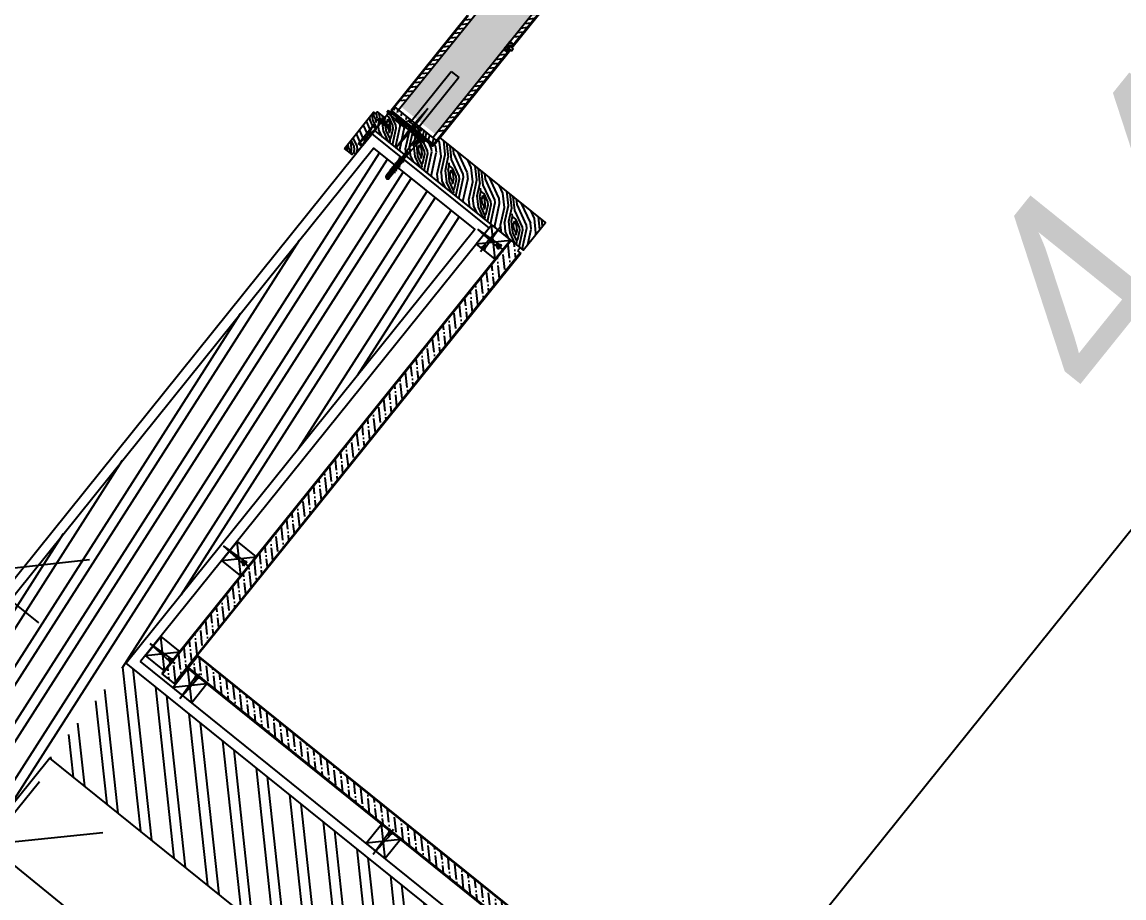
# Model space of a CAD drawing. Extents: x 83 to 143.2, y -2.6 to 70.8.
# Drawn here: x 114.537 to 115.893, y 43.258 to 44.336 of the extents above; entities that cross this region are included whole.
import ezdxf

# ---------------------------------------------------------------- set-up
doc = ezdxf.new("R2010")
doc.units = 0
doc.header["$MEASUREMENT"] = 0
doc.header["$PDMODE"] = 3
doc.header["$PDSIZE"] = 0.3
doc.linetypes.add('HIDDEN', pattern=[0.375, 0.25, -0.125])
doc.linetypes.add('HIDDEN2', pattern=[0.1875, 0.125, -0.0625])
doc.layers.get('0').update_dxf_attribs({"linetype": 'CONTINUOUS'})
doc.layers.get('DEFPOINTS').update_dxf_attribs({"linetype": 'CONTINUOUS'})
for name, color, linetype in [('00CONDAS-DIM', 9, 'CONTINUOUS'), ('00CONDAS-HARDWARE', 4, 'CONTINUOUS'), ('00CONDAS-SERRUR', 3, 'CONTINUOUS'), ('00CONDAS-WOOD', 2, 'CONTINUOUS'), ('a-dim', 3, 'CONTINUOUS'), ('A-HATCH-CONC', 8, 'CONTINUOUS'), ('A-HATCH-WALL', 8, 'CONTINUOUS'), ('A-PLASTER', 8, 'CONTINUOUS'), ('A-WALL', 4, 'CONTINUOUS'), ('E-TEXT', 3, 'CONTINUOUS'), ('HA', 8, 'CONTINUOUS'), ('SERRUR', 3, 'CONTINUOUS'), ('SHADE30', 30, 'CONTINUOUS'), ('Stainless Steel', 251, 'CONTINUOUS')]:
    doc.layers.add(name, color=color, linetype=linetype)
doc.styles.add('A100-STEXT', font='ARIAL.TTF', dxfattribs={"height": 0.25})
doc.dimstyles.new('A100-DIM', dxfattribs={"dimtxt": 0.25, "dimasz": 0.2, "dimexe": 0.1, "dimexo": 0.3, "dimgap": 0.1, "dimtad": 1, "dimlfac": 100, "dimrnd": 0.5, "dimdsep": 46, "dimtxsty": 'A100-STEXT', "dimblk1": 'OBLIQUE', "dimblk2": 'OBLIQUE', "dimsah": 1, "dimcen": -0.05, "dimdle": 0.1, "dimclrd": 15, "dimclre": 15, "dimclrt": 256, "dimadec": 0, "dimazin": 0, "dimtfac": 0.28, "dimtix": 1, "dimtmove": 2, "dimatfit": 3, "dimldrblk": 'OBLIQUE', "dimfxl": 0, "dimtolj": 1, "dimarcsym": 0})

# ---------------------------------------------------------------- blocks, each defined once
blk = doc.blocks.new('_OBLIQUE')
at = {"color": 0, "linetype": 'ByBlock'}
blk.add_line((-0.5, -0.5), (0.5, 0.5), dxfattribs=at)
blk = doc.blocks.new('*D48')
at = {"layer": 'a-dim', "color": 15, "lineweight": -2}
for p, q in [((114.7011, 42.2179), (117.5838, 45.8026)), ((117.5689, 45.6862), (117.4432, 45.7873)), ((114.8115, 42.2574), (114.6858, 42.3585))]:
    blk.add_line(p, q, dxfattribs=at)
at = {"layer": 'DEFPOINTS', "color": 0}
for p in [(117.5212, 45.7246), (117.8027, 45.4982), (115.0453, 42.0694)]:
    blk.add_point(p, dxfattribs=at)
at = {"layer": 'a-dim', "color": 15, "lineweight": -2, "xscale": 0.2, "yscale": 0.2, "zscale": 0.2}
for p, rotation in [((117.5212, 45.7246), 51.19370936958021), ((114.7637, 42.2959), 231.1937093695802)]:
    blk.add_blockref('_OBLIQUE', p, dxfattribs=dict(at, rotation=rotation))
at = {"layer": 'a-dim', "insert": (115.965, 44.1529), "char_height": 0.25, "attachment_point": 5, "rotation": 51.1937, "style": 'A100-STEXT'}
blk.add_mtext('\\A1;440', dxfattribs=at)
blk = doc.blocks.new('*D50')
at = {"layer": 'a-dim', "color": 15, "lineweight": -2}
for p, q in [((114.295, 43.077), (114.5582, 43.4012)), ((117.1234, 41.1902), (114.4176, 43.3866)), ((116.8455, 41.0066), (117.1087, 41.3309))]:
    blk.add_line(p, q, dxfattribs=at)
at = {"layer": 'DEFPOINTS', "color": 0}
for p in [(114.4952, 43.3236), (114.106, 42.8441), (116.6565, 40.7737)]:
    blk.add_point(p, dxfattribs=at)
at = {"layer": 'a-dim', "color": 15, "lineweight": -2, "xscale": 0.2, "yscale": 0.2, "zscale": 0.2}
for p, rotation in [((114.4952, 43.3236), 140.9320866278699), ((117.0457, 41.2532), 320.9320866278699)]:
    blk.add_blockref('_OBLIQUE', p, dxfattribs=dict(at, rotation=rotation))
at = {"layer": 'a-dim', "insert": (115.914, 42.4652), "char_height": 0.25, "attachment_point": 5, "rotation": 320.9321, "style": 'A100-STEXT'}
blk.add_mtext('\\A1;328.5', dxfattribs=at)
blk = doc.blocks.new('*D73')
at = {"layer": 'a-dim', "color": 15, "lineweight": -2}
for p, q in [((114.557, 43.5965), (111.9206, 45.7167)), ((112.0167, 45.6766), (111.9359, 45.5761)), ((114.4973, 43.6817), (114.4164, 43.5812))]:
    blk.add_line(p, q, dxfattribs=at)
at = {"layer": 'DEFPOINTS', "color": 0}
for p in [(112.2048, 45.9104), (111.9986, 45.654), (114.6853, 43.9155)]:
    blk.add_point(p, dxfattribs=at)
at = {"layer": 'a-dim', "color": 15, "lineweight": -2, "xscale": 0.2, "yscale": 0.2, "zscale": 0.2}
for p, rotation in [((111.9986, 45.654), 141.1937092989984), ((114.4791, 43.6591), 321.1937092989984)]:
    blk.add_blockref('_OBLIQUE', p, dxfattribs=dict(at, rotation=rotation))
at = {"layer": 'a-dim', "insert": (113.3816, 44.834), "char_height": 0.25, "attachment_point": 5, "rotation": 321.1937, "style": 'A100-STEXT'}
blk.add_mtext('\\A1;318.5', dxfattribs=at)
blk = doc.blocks.new('*D75')
at = {"layer": 'a-dim', "color": 15, "lineweight": -2}
for p, q in [((115.8143, 47.0267), (116.1388, 46.7658)), ((116.1235, 46.9064), (113.3723, 43.4853)), ((113.3625, 43.6214), (113.5129, 43.5005))]:
    blk.add_line(p, q, dxfattribs=at)
at = {"layer": 'DEFPOINTS', "color": 0}
for p in [(115.5805, 47.2147), (113.1287, 43.8095, -0.0976), (113.4349, 43.5632)]:
    blk.add_point(p, dxfattribs=at)
at = {"layer": 'a-dim', "color": 15, "lineweight": -2, "xscale": 0.2, "yscale": 0.2, "zscale": 0.2}
for p, rotation in [((116.0609, 46.8284), 51.19370935660757), ((113.4349, 43.5632), 231.1937093566076)]:
    blk.add_blockref('_OBLIQUE', p, dxfattribs=dict(at, rotation=rotation))
at = {"layer": 'a-dim', "insert": (114.5705, 45.3385), "char_height": 0.25, "attachment_point": 5, "rotation": 51.1937, "style": 'A100-STEXT'}
blk.add_mtext('\\A1;419', dxfattribs=at)
blk = doc.blocks.new('VICE')
at = {"layer": '00CONDAS-SERRUR'}
for p, q in [((-0.0582, 0.0033), (-0.0937, 0.0033)), ((-0.0582, 0.0033), (-0.0937, 0.0033)), ((-0.0582, 0.0018), (-0.0937, 0.0018)), ((-0.0582, 0.0018), (-0.0937, 0.0018)), ((-0.0903, 0), (-0.0164, 0.0039)), ((-0.0903, 0), (-0.0164, 0.0039)), ((-0.0903, 0), (-0.0164, -0.0039)), ((-0.0855, 0.0004), (-0.0851, -0.0005)), ((-0.0826, 0.0006), (-0.0822, -0.0006)), ((-0.0814, 0.005), (-0.0817, 0.0048)), ((-0.0814, 0.005), (-0.0817, 0.0048)), ((-0.0817, 0.0048), (-0.0812, 0.0033)), ((-0.0817, 0.0048), (-0.0812, 0.0033)), ((-0.0814, 0.005), (-0.0814, 0.005)), ((-0.0799, 0.0033), (-0.0814, 0.005)), ((-0.0799, 0.0033), (-0.0814, 0.005)), ((-0.0814, 0.005), (-0.0814, 0.005)), ((-0.0798, 0.0008), (-0.0792, -0.0008)), ((-0.0769, 0.005), (-0.0772, 0.0048)), ((-0.0769, 0.005), (-0.0772, 0.0048)), ((-0.0772, 0.0048), (-0.0768, 0.0033)), ((-0.0772, 0.0048), (-0.0768, 0.0033)), ((-0.077, 0.0009), (-0.0763, -0.001)), ((-0.0755, 0.0033), (-0.0769, 0.005)), ((-0.0769, 0.005), (-0.0769, 0.005)), ((-0.0769, 0.005), (-0.0769, 0.005)), ((-0.0755, 0.0033), (-0.0769, 0.005)), ((-0.0742, 0.0011), (-0.0733, -0.0012)), ((-0.0725, 0.005), (-0.0728, 0.0048)), ((-0.0725, 0.005), (-0.0728, 0.0048)), ((-0.0728, 0.0048), (-0.0724, 0.0033)), ((-0.0728, 0.0048), (-0.0724, 0.0033)), ((-0.0725, 0.005), (-0.0725, 0.005)), ((-0.0711, 0.0033), (-0.0725, 0.005)), ((-0.0711, 0.0033), (-0.0725, 0.005)), ((-0.0725, 0.005), (-0.0725, 0.005)), ((-0.0714, 0.0013), (-0.0704, -0.0013)), ((-0.0685, 0.0014), (-0.0675, -0.0015)), ((-0.0681, 0.005), (-0.0684, 0.0048)), ((-0.0681, 0.005), (-0.0684, 0.0048)), ((-0.0684, 0.0048), (-0.0679, 0.0033)), ((-0.0684, 0.0048), (-0.0679, 0.0033)), ((-0.0681, 0.005), (-0.0681, 0.005)), ((-0.0666, 0.0033), (-0.0681, 0.005)), ((-0.0681, 0.005), (-0.0681, 0.005)), ((-0.0666, 0.0033), (-0.0681, 0.005)), ((-0.0657, 0.0016), (-0.0645, -0.0017)), ((-0.0629, 0.0018), (-0.0616, -0.0019)), ((-0.0601, 0.0019), (-0.0586, -0.002)), ((-0.0573, 0.0021), (-0.0557, -0.0022)), ((-0.0567, 0.0048), (-0.0552, 0.0048)), ((-0.0567, 0.0048), (-0.0552, 0.0048)), ((-0.0543, 0.0023), (-0.0525, -0.0024)), ((-0.0513, 0.0025), (-0.0494, -0.0026)), ((-0.0485, 0.0026), (-0.0465, -0.0027)), ((-0.0457, 0.0028), (-0.0436, -0.0029)), ((-0.0429, 0.003), (-0.0406, -0.0031)), ((-0.04, 0.0031), (-0.0377, -0.0033)), ((-0.0102, 0.0074), (-0.0164, 0.0039)), ((-0.0102, 0.0074), (-0.0164, 0.0039)), ((-0.0102, 0.0074), (-0.0164, 0.0039)), ((-0.0102, 0.0074), (-0.0164, 0.0039)), ((-0.0164, 0.0039), (-0.0164, -0.0039)), ((-0.0164, -0.0039), (-0.0164, 0.0039)), ((-0.0164, 0.0039), (-0.0164, -0.0039)), ((-0.0164, -0.0039), (-0.0164, 0.0039)), ((-0.0102, 0.0012), (-0.0127, 0.0012)), ((-0.0127, 0.0012), (-0.0127, -0.0012)), ((-0.0102, 0.0012), (-0.0127, 0.0012)), ((-0.0127, -0.0012), (-0.0127, 0.0012)), ((-0.0102, 0.0012), (-0.0127, 0.0012)), ((-0.0127, 0.0012), (-0.0127, -0.0012)), ((-0.0102, 0.0012), (-0.0127, 0.0012)), ((-0.0127, -0.0012), (-0.0127, 0.0012)), ((-0.0102, 0.0074), (-0.0102, 0.0012)), ((-0.0102, 0.0012), (-0.0102, 0.0074)), ((-0.0102, 0.0074), (-0.0102, 0.0012)), ((-0.0102, 0.0012), (-0.0102, 0.0074)), ((-0.0582, -0.0018), (-0.0937, -0.0018)), ((-0.0582, -0.0018), (-0.0937, -0.0018)), ((-0.0582, -0.0033), (-0.0937, -0.0033)), ((-0.0582, -0.0033), (-0.0937, -0.0033)), ((-0.0817, -0.0048), (-0.0812, -0.0033)), ((-0.0817, -0.0048), (-0.0812, -0.0033)), ((-0.0814, -0.005), (-0.0817, -0.0048)), ((-0.0814, -0.005), (-0.0817, -0.0048)), ((-0.0799, -0.0033), (-0.0814, -0.005)), ((-0.0799, -0.0033), (-0.0814, -0.005)), ((-0.0814, -0.005), (-0.0814, -0.005)), ((-0.0814, -0.005), (-0.0814, -0.005)), ((-0.0772, -0.0048), (-0.0768, -0.0033)), ((-0.0772, -0.0048), (-0.0768, -0.0033)), ((-0.0769, -0.005), (-0.0772, -0.0048)), ((-0.0769, -0.005), (-0.0772, -0.0048)), ((-0.0755, -0.0033), (-0.0769, -0.005)), ((-0.0755, -0.0033), (-0.0769, -0.005)), ((-0.0769, -0.005), (-0.0769, -0.005)), ((-0.0769, -0.005), (-0.0769, -0.005)), ((-0.0728, -0.0048), (-0.0724, -0.0033)), ((-0.0728, -0.0048), (-0.0724, -0.0033)), ((-0.0725, -0.005), (-0.0728, -0.0048)), ((-0.0725, -0.005), (-0.0728, -0.0048)), ((-0.0711, -0.0033), (-0.0725, -0.005)), ((-0.0711, -0.0033), (-0.0725, -0.005)), ((-0.0725, -0.005), (-0.0725, -0.005)), ((-0.0725, -0.005), (-0.0725, -0.005)), ((-0.0684, -0.0048), (-0.0679, -0.0033)), ((-0.0684, -0.0048), (-0.0679, -0.0033)), ((-0.0681, -0.005), (-0.0684, -0.0048)), ((-0.0681, -0.005), (-0.0684, -0.0048)), ((-0.0666, -0.0033), (-0.0681, -0.005)), ((-0.0666, -0.0033), (-0.0681, -0.005)), ((-0.0681, -0.005), (-0.0681, -0.005)), ((-0.0681, -0.005), (-0.0681, -0.005)), ((-0.0567, -0.0048), (-0.0552, -0.0048)), ((-0.0567, -0.0048), (-0.0552, -0.0048)), ((-0.0102, -0.0074), (-0.0164, -0.0039)), ((-0.0102, -0.0074), (-0.0164, -0.0039)), ((-0.0102, -0.0074), (-0.0164, -0.0039)), ((-0.0102, -0.0074), (-0.0164, -0.0039)), ((-0.0102, -0.0012), (-0.0127, -0.0012)), ((-0.0102, -0.0012), (-0.0127, -0.0012)), ((-0.0102, -0.0012), (-0.0127, -0.0012)), ((-0.0102, -0.0012), (-0.0127, -0.0012)), ((-0.0102, -0.0012), (-0.0102, -0.0074)), ((-0.0102, -0.0074), (-0.0102, -0.0012)), ((-0.0102, -0.0012), (-0.0102, -0.0074)), ((-0.0102, -0.0074), (-0.0102, -0.0012))]:
    blk.add_line(p, q, dxfattribs=at)
for centre, radius, start, end in [((-0.0937, 0), 0.00335, 90, 270), ((-0.0937, 0), 0.00335, 90, 270), ((-0.0937, 0), 0.00185, 90, 270), ((-0.0937, 0), 0.00185, 90, 270), ((-0.0582, 0.0048), 0.0015, 270, 0), ((-0.0582, 0.0048), 0.003, 270, 0), ((-0.0582, 0.0048), 0.0015, 270, 0), ((-0.0582, 0.0048), 0.003, 270, 0), ((-0.0582, -0.0048), 0.003, 0, 90), ((-0.0582, -0.0048), 0.003, 0, 90), ((-0.0582, -0.0048), 0.0015, 0, 90), ((-0.0582, -0.0048), 0.0015, 0, 90)]:
    blk.add_arc(centre, radius, start, end, dxfattribs=at)
at = {"layer": 'HA'}
blk.add_line((-0.0255, 0), (0, 0), dxfattribs=at)
blk = doc.blocks.new('VICE-40')
at = {"layer": 'HA'}
for p, q in [((-0.003, 0), (-0.0005, 0)), ((-0.003, 0), (-0.0016, -0.0025)), ((-0.0005, 0), (-0.0005, -0.001)), ((0, 0.0028), (0, 0)), ((0.0005, 0), (0.003, 0)), ((0.003, 0), (0.0016, -0.0025)), ((-0.0016, -0.0025), (0, -0.04)), ((-0.0016, -0.0025), (0.0016, -0.0025)), ((-0.0013, -0.0106), (0.0013, -0.0097)), ((-0.0012, -0.0122), (0.0012, -0.0113)), ((-0.0011, -0.0138), (0.0012, -0.0129)), ((-0.0011, -0.0154), (0.0011, -0.0146)), ((-0.001, -0.0169), (0.001, -0.0162)), ((-0.0009, -0.0185), (0.0009, -0.0178)), ((-0.0005, -0.001), (0.0005, -0.001)), ((0, -0.04), (0.0016, -0.0025)), ((0.0005, 0), (0.0005, -0.001)), ((-0.0009, -0.0201), (0.0009, -0.0194)), ((-0.0008, -0.0217), (0.0008, -0.0211)), ((-0.0007, -0.0232), (0.0007, -0.0227)), ((-0.0006, -0.0248), (0.0007, -0.0243)), ((-0.0006, -0.0264), (0.0006, -0.0259)), ((-0.0005, -0.028), (0.0005, -0.0276)), ((-0.0004, -0.0295), (0.0005, -0.0292)), ((-0.0004, -0.0311), (0.0004, -0.0308)), ((-0.0003, -0.0327), (0.0003, -0.0325)), ((-0.0002, -0.0343), (0.0003, -0.0341)), ((-0.0002, -0.0358), (0.0002, -0.0357)), ((-0.0001, -0.0374), (0.0001, -0.0373)), ((0, -0.039), (0, -0.039))]:
    blk.add_line(p, q, dxfattribs=at)
blk = doc.blocks.new('scr')
at = {"layer": '00CONDAS-SERRUR'}
for p, q in [((266536.4, 268713.7, 0), (266568.7, 268715.4, 0)), ((266536.4, 268713.7, 0), (266568.7, 268711.9, 0)), ((266536.4, 268713.7, 0), (266568.7, 268711.9, 0)), ((266538.5, 268713.5, 0), (266538.6, 268713.9, 0)), ((266539.7, 268713.4, 0), (266539.9, 268713.9, 0)), ((266540.9, 268713.3, 0), (266541.2, 268714, 0)), ((266542.2, 268713.2, 0), (266542.5, 268714.1, 0)), ((266543.4, 268713.2, 0), (266543.8, 268714.2, 0)), ((266544.6, 268713.1, 0), (266545.1, 268714.2, 0)), ((266545.9, 268713, 0), (266546.4, 268714.3, 0)), ((266547.1, 268713, 0), (266547.6, 268714.4, 0)), ((266548.3, 268712.9, 0), (266548.9, 268714.5, 0)), ((266549.6, 268712.8, 0), (266550.2, 268714.5, 0)), ((266550.8, 268712.7, 0), (266551.5, 268714.6, 0)), ((266552.1, 268712.7, 0), (266552.9, 268714.7, 0)), ((266553.4, 268712.6, 0), (266554.2, 268714.8, 0)), ((266554.6, 268712.5, 0), (266555.5, 268714.9, 0)), ((266555.9, 268712.4, 0), (266556.8, 268714.9, 0)), ((266557.1, 268712.4, 0), (266558.1, 268715, 0)), ((266558.3, 268712.3, 0), (266559.4, 268715.1, 0)), ((266571.4, 268716.9, 0), (266568.7, 268715.4, 0)), ((266571.4, 268716.9, 0), (266568.7, 268715.4, 0)), ((266571.4, 268716.9, 0), (266568.7, 268715.4, 0)), ((266571.4, 268716.9, 0), (266568.7, 268715.4, 0)), ((266568.7, 268711.9, 0), (266568.7, 268715.4, 0)), ((266568.7, 268715.4, 0), (266568.7, 268711.9, 0)), ((266568.7, 268711.9, 0), (266568.7, 268715.4, 0)), ((266568.7, 268715.4, 0), (266568.7, 268711.9, 0)), ((266571.4, 268710.4, 0), (266568.7, 268711.9, 0)), ((266571.4, 268710.4, 0), (266568.7, 268711.9, 0)), ((266571.4, 268710.4, 0), (266568.7, 268711.9, 0)), ((266571.4, 268710.4, 0), (266568.7, 268711.9, 0)), ((266571.4, 268714.2, 0), (266570.3, 268714.2, 0)), ((266570.3, 268713.1, 0), (266570.3, 268714.2, 0)), ((266571.4, 268714.2, 0), (266570.3, 268714.2, 0)), ((266570.3, 268714.2, 0), (266570.3, 268713.1, 0)), ((266571.4, 268714.2, 0), (266570.3, 268714.2, 0)), ((266570.3, 268713.1, 0), (266570.3, 268714.2, 0)), ((266571.4, 268714.2, 0), (266570.3, 268714.2, 0)), ((266570.3, 268714.2, 0), (266570.3, 268713.1, 0)), ((266571.4, 268713.1, 0), (266570.3, 268713.1, 0)), ((266571.4, 268713.1, 0), (266570.3, 268713.1, 0)), ((266571.4, 268713.1, 0), (266570.3, 268713.1, 0)), ((266571.4, 268713.1, 0), (266570.3, 268713.1, 0)), ((266571.4, 268714.2, 0), (266571.4, 268716.9, 0)), ((266571.4, 268716.9, 0), (266571.4, 268714.2, 0)), ((266571.4, 268714.2, 0), (266571.4, 268716.9, 0)), ((266571.4, 268716.9, 0), (266571.4, 268714.2, 0)), ((266571.4, 268710.4, 0), (266571.4, 268713.1, 0)), ((266571.4, 268713.1, 0), (266571.4, 268710.4, 0)), ((266571.4, 268710.4, 0), (266571.4, 268713.1, 0)), ((266571.4, 268713.1, 0), (266571.4, 268710.4, 0))]:
    blk.add_line(p, q, dxfattribs=at)
at = {"layer": 'HA'}
blk.add_line((266564.7, 268713.7, 0), (266575.8, 268713.7, 0), dxfattribs=at)

msp = doc.modelspace()

# ---------------------------------------------------------------- hatches: boundary and pattern name
at = {"layer": 'A-HATCH-WALL'}
h = msp.add_hatch(dxfattribs=at)
h.set_pattern_fill('ANSI32', color=256, scale=0.1, angle=51.19371, style=0)
h.set_pattern_definition([(57.3874, (111.50891, 37.085542), (-0.03158753, 0.02021084), []), (57.3874, (111.526175, 37.089334), (-0.03158753, 0.02021084), [])])
h.paths.add_polyline_path([(113.99933, 42.97475), (113.87399, 42.8189), (114.22466, 42.53689), (113.93952, 42.18232), (114.05641, 42.08832), (114.43555, 42.55978), (114.09267, 42.83552), (115.09381, 44.0804), (114.96913, 44.18067)])
h = msp.add_hatch(dxfattribs=at)
h.set_pattern_fill('ANSI32', color=256, scale=0.1, angle=51.19371, style=0)
h.set_pattern_definition([(96.19371, (92.466562, -21.667857), (-0.037281106, -0.004045883), []), (96.19371, (92.47764, -21.65408), (-0.037281106, -0.004045883), [])])
h.paths.add_polyline_path([(114.66468, 43.54679), (114.57067, 43.4299), (114.96713, 43.11107), (115.06113, 43.22796)])
at = {"layer": 'HA'}
h = msp.add_hatch(dxfattribs=at)
h.set_pattern_fill('ANSI31', color=256, scale=0.04, angle=51.19371, style=0)
h.set_pattern_definition([(186.1937094, (499.62687, 89.038108), (-0.000539451025, 0.00497081408), [])])
h.paths.add_polyline_path([(115.00558, 44.23477), (115.0009, 44.23853), (115.08582, 44.34412), (115.09049, 44.34036)])
h.paths.add_polyline_path([(115.67773, 45.08014), (115.6824, 45.07638), (115.09801, 44.34972), (115.09334, 44.35348)])
h.paths.add_polyline_path([(115.61771, 44.96194), (115.56234, 45.00647), (115.53947, 44.97804), (115.59484, 44.93351)], flags=9)
h = msp.add_hatch(dxfattribs=at)
h.set_pattern_fill('ANSI36', color=256, scale=0.06, angle=51.19371, style=0)
h.set_pattern_definition([(186.1937094, (499.62687, 89.038108), (-0.01385756349, 0.00604016218), [0.01875, -0.00375, 0, -0.00375])])
h.paths.add_polyline_path([(115.14009, 44.31587), (115.14009, 44.31587), (115.13257, 44.30652), (115.13257, 44.30652), (115.04515, 44.19781), (115.00307, 44.23166), (115.68491, 45.0795), (115.72699, 45.04566)])
h = msp.add_hatch(dxfattribs=at)
h.set_pattern_fill('ANSI31', color=256, scale=0.04, angle=51.19371, style=0)
h.set_pattern_definition([(186.1937094, (499.673626, 89.0005067), (-0.000539451025, 0.00497081408), [])])
h.paths.add_polyline_path([(115.05233, 44.19717), (115.04766, 44.20093), (115.13257, 44.30652), (115.13725, 44.30276)])
h.paths.add_polyline_path([(115.72448, 45.04254), (115.72916, 45.03878), (115.14477, 44.31211), (115.14009, 44.31587)])
h.paths.add_polyline_path([(115.66447, 44.92434), (115.60909, 44.96887), (115.58623, 44.94044), (115.6416, 44.89591)], flags=9)
h = msp.add_hatch(dxfattribs=at)
h.set_pattern_fill('WOODFACE', color=256, scale=0.025, angle=411.19371, style=0)
h.set_pattern_definition([(231.193709, (416.066928, -14.897652), (-0.0351489634, -0.0038144948), [0.00125, -0.02375]), (141.193709, (416.053842, -14.89996), (-0.0038144948, 0.0351489634), [0.0025, -0.0225]), (186.1937094, (416.058924, -14.897631), (-0.0194817291, 0.0156672343), [0.0017675, -0.0053025, 0.0017675, -0.003535, 0.012375, -0.01060783906]), (186.1937094, (416.068685, -14.897461), (-0.0194817291, 0.0156672343), [0.00176775, -0.0035355, 0.00176775, -0.028284339]), (186.1937094, (416.061254, -14.902713), (-0.0194817291, 0.0156672343), [0.00176775, -0.033587589]), (186.1937094, (416.060661, -14.905444), (-0.0194817291, 0.0156672343), [0.00176775, -0.033587589]), (186.1937094, (416.061063, -14.900955), (-0.0194817291, 0.0156672343), [0.00176775, -0.033587589]), (186.1937094, (416.060872, -14.899198), (-0.0194817291, 0.0156672343), [0.0035355, -0.031819839]), (186.1937094, (416.042344, -14.892318), (-0.0194817291, 0.0156672343), [0.0035355, -0.031819839]), (186.1937094, (416.061465, -14.896466), (-0.0194817291, 0.0156672343), [0.007071, -0.028284339]), (186.1937094, (416.061274, -14.894709), (-0.0194817291, 0.0156672343), [0.007071, -0.028284339]), (186.1937094, (416.045246, -14.902672), (-0.0194817291, 0.0156672343), [0.007071, -0.028284339]), (186.1937094, (416.06011, -14.892168), (-0.0194817291, 0.0156672343), [0.0053033, -0.030052039]), (186.1937094, (416.06032, -14.885922), (-0.0194817291, 0.0156672343), [0.0053033, -0.030052039]), (186.1937094, (416.060702, -14.889437), (-0.0194817291, 0.0156672343), [0.0053033, -0.030052039]), (186.1937094, (416.044674, -14.8974), (-0.0194817291, 0.0156672343), [0.008838835, -0.026516504]), (186.1937094, (416.045266, -14.894668), (-0.0194817291, 0.0156672343), [0.008838835, -0.026516504]), (186.1937094, (416.04857, -14.900533), (-0.0194817291, 0.0156672343), [0.0123743687, -0.0229809704]), (204.628658, (416.063413, -14.898033), (-0.01566723433, -0.0194817291), [0.0027950847, -0.0531066145]), (204.628658, (416.054435, -14.897229), (-0.01566723433, -0.0194817291), [0.0027950847, -0.0531066145]), (204.628658, (416.057167, -14.897822), (-0.01566723433, -0.0194817291), [0.0027950847, -0.0531066145]), (204.628658, (416.066145, -14.898626), (-0.01566723433, -0.0194817291), [0.00559017, -0.0503115294]), (204.628658, (416.054244, -14.895472), (-0.01566723433, -0.0194817291), [0.008385255, -0.0475164445]), (204.628658, (416.054837, -14.89274), (-0.01566723433, -0.0194817291), [0.0111803399, -0.0447213595]), (204.628658, (416.05543, -14.890009), (-0.01566723433, -0.0194817291), [0.0111803399, -0.0447213595]), (204.628658, (416.051935, -14.882386), (-0.01566723433, -0.0194817291), [0.0111803399, -0.0447213595]), (204.628658, (416.053883, -14.883953), (-0.01566723433, -0.0194817291), [0.013975425, -0.0419262744]), (204.628658, (416.055048, -14.886494), (-0.01566723433, -0.0194817291), [0.013975425, -0.0419262744]), (167.7587605, (416.057357, -14.89958), (-0.0194817291, 0.0156672343), [0.0027950847, -0.0531066145]), (167.7587605, (416.061656, -14.898224), (-0.0194817291, 0.0156672343), [0.0027950847, -0.0531066145]), (167.7587605, (416.066928, -14.897652), (-0.0194817291, 0.0156672343), [0.00559017, -0.0503115294]), (167.7587605, (416.059306, -14.901146), (-0.0194817291, 0.0156672343), [0.00559017, -0.0503115294]), (167.7587605, (416.069469, -14.896487), (-0.0194817291, 0.0156672343), [0.008385255, -0.0475164445]), (167.7587605, (416.071036, -14.894539), (-0.0194817291, 0.0156672343), [0.0111803399, -0.0447213595]), (167.7587605, (416.055961, -14.911289), (-0.0194817291, 0.0156672343), [0.0111803399, -0.0447213595]), (167.7587605, (416.059496, -14.902904), (-0.0194817291, 0.0156672343), [0.0111803399, -0.0447213595]), (167.7587605, (416.058311, -14.908367), (-0.0194817291, 0.0156672343), [0.013975425, -0.0419262744]), (167.7587605, (416.058904, -14.905635), (-0.0194817291, 0.0156672343), [0.013975425, -0.0419262744])])
h.paths.add_polyline_path([(115.13538, 44.30363), (115.13693, 44.30237), (115.13411, 44.29887), (115.12944, 44.30263), (115.13696, 44.31198), (115.14164, 44.30822), (115.13881, 44.30471), (115.13726, 44.30596)])
h = msp.add_hatch(dxfattribs=at)
h.set_pattern_fill('WOODFACE', color=256, scale=0.05, angle=51.19371, style=0)
h.set_pattern_definition([(51.19371, (237.765684, -236.57432), (-0.0076289896, 0.070297927), [0.0025, -0.0475]), (141.19371, (237.76458, -236.547766), (-0.070297927, -0.0076289896), [0.005, -0.045]), (96.19371, (237.76221, -236.558693), (-0.038963458, 0.0313344686), [0.003535, -0.010605, 0.003535, -0.00707, 0.02475, -0.021215678]), (96.19371, (237.766065, -236.577834), (-0.038963458, 0.0313344686), [0.0035355, -0.007071, 0.0035355, -0.056568678]), (96.19371, (237.773136, -236.561063), (-0.038963458, 0.0313344686), [0.0035355, -0.067175178]), (96.19371, (237.778218, -236.558734), (-0.038963458, 0.0313344686), [0.0035355, -0.067175178]), (96.19371, (237.76962, -236.561445), (-0.038963458, 0.0313344686), [0.0035355, -0.067175178]), (96.19371, (237.766106, -236.561826), (-0.038963458, 0.0313344686), [0.007071, -0.063639678]), (96.19371, (237.744717, -236.528584), (-0.038963458, 0.0313344686), [0.007071, -0.063639678]), (96.19371, (237.761025, -236.564156), (-0.038963458, 0.0313344686), [0.014142, -0.056568678]), (96.19371, (237.75751, -236.564537), (-0.038963458, 0.0313344686), [0.014142, -0.056568678]), (96.19371, (237.766188, -236.52981), (-0.038963458, 0.0313344686), [0.014142, -0.056568678]), (96.19371, (237.752047, -236.563352), (-0.038963458, 0.0313344686), [0.0106066, -0.060104078]), (96.19371, (237.739935, -236.566444), (-0.038963458, 0.0313344686), [0.0106066, -0.060104078]), (96.19371, (237.746965, -236.56568), (-0.038963458, 0.0313344686), [0.0106066, -0.060104078]), (96.19371, (237.755643, -236.530955), (-0.038963458, 0.0313344686), [0.01767767, -0.053033008]), (96.19371, (237.75056, -236.533285), (-0.038963458, 0.0313344686), [0.01767767, -0.053033008]), (96.19371, (237.763436, -236.537222), (-0.038963458, 0.0313344686), [0.024748737, -0.045961941]), (77.7587606, (237.76492, -236.56729), (0.0313344686, 0.0389634582), [0.0055901695, -0.106213229]), (77.7587606, (237.759499, -236.550096), (0.0313344686, 0.0389634582), [0.0055901695, -0.106213229]), (77.7587606, (237.761828, -236.555178), (0.0313344686, 0.0389634582), [0.0055901695, -0.106213229]), (77.7587606, (237.76725, -236.57237), (0.0313344686, 0.0389634582), [0.01118034, -0.100623059]), (77.7587606, (237.755984, -236.550478), (0.0313344686, 0.0389634582), [0.01677051, -0.095032889]), (77.7587606, (237.750902, -236.552807), (0.0313344686, 0.0389634582), [0.02236068, -0.089442719]), (77.7587606, (237.74582, -236.555137), (0.0313344686, 0.0389634582), [0.02236068, -0.089442719]), (77.7587606, (237.729431, -236.55158), (0.0313344686, 0.0389634582), [0.02236068, -0.089442719]), (77.7587606, (237.733328, -236.554714), (0.0313344686, 0.0389634582), [0.02795085, -0.083852549]), (77.7587606, (237.73879, -236.5559), (0.0313344686, 0.0389634582), [0.02795085, -0.083852549]), (114.628658, (237.765343, -236.554796), (-0.0389634582, 0.0313344686), [0.0055901695, -0.106213229]), (114.628658, (237.76454, -236.563774), (-0.0389634582, 0.0313344686), [0.0055901695, -0.106213229]), (114.628658, (237.765684, -236.57432), (-0.0389634582, 0.0313344686), [0.01118034, -0.100623059]), (114.628658, (237.76924, -236.55793), (-0.0389634582, 0.0313344686), [0.01118034, -0.100623059]), (114.628658, (237.764499, -236.579782), (-0.0389634582, 0.0313344686), [0.01677051, -0.095032889]), (114.628658, (237.761365, -236.583678), (-0.0389634582, 0.0313344686), [0.02236068, -0.089442719]), (114.628658, (237.787618, -236.547044), (-0.0389634582, 0.0313344686), [0.02236068, -0.089442719]), (114.628658, (237.772755, -236.557548), (-0.0389634582, 0.0313344686), [0.02236068, -0.089442719]), (114.628658, (237.782918, -236.55289), (-0.0389634582, 0.0313344686), [0.02795085, -0.083852549]), (114.628658, (237.777836, -236.555219), (-0.0389634582, 0.0313344686), [0.02795085, -0.083852549])])
h.paths.add_polyline_path([(114.9336, 44.18037), (114.96932, 44.22479), (114.97166, 44.22291), (114.97354, 44.22525), (114.98289, 44.21773), (114.97349, 44.20604), (114.96959, 44.20917), (114.95079, 44.1858), (114.95469, 44.18266), (114.94717, 44.17331), (114.94483, 44.17519), (114.94295, 44.17285)])
h = msp.add_hatch(dxfattribs=at)
h.set_pattern_fill('WOODFACE', color=256, scale=0.05, angle=51.19371, style=0)
h.set_pattern_definition([(51.19371, (237.78205, -236.58748), (-0.0076289896, 0.070297927), [0.0025, -0.0475]), (141.19371, (237.780945, -236.560927), (-0.070297927, -0.0076289896), [0.005, -0.045]), (96.19371, (237.778574, -236.571853), (-0.038963458, 0.0313344686), [0.003535, -0.010605, 0.003535, -0.00707, 0.02475, -0.021215678]), (96.19371, (237.78243, -236.590994), (-0.038963458, 0.0313344686), [0.0035355, -0.007071, 0.0035355, -0.056568678]), (96.19371, (237.7895, -236.574224), (-0.038963458, 0.0313344686), [0.0035355, -0.067175178]), (96.19371, (237.794582, -236.571894), (-0.038963458, 0.0313344686), [0.0035355, -0.067175178]), (96.19371, (237.785986, -236.574605), (-0.038963458, 0.0313344686), [0.0035355, -0.067175178]), (96.19371, (237.78247, -236.574987), (-0.038963458, 0.0313344686), [0.007071, -0.063639678]), (96.19371, (237.761082, -236.541745), (-0.038963458, 0.0313344686), [0.007071, -0.063639678]), (96.19371, (237.77739, -236.577316), (-0.038963458, 0.0313344686), [0.014142, -0.056568678]), (96.19371, (237.773874, -236.577698), (-0.038963458, 0.0313344686), [0.014142, -0.056568678]), (96.19371, (237.782553, -236.54297), (-0.038963458, 0.0313344686), [0.014142, -0.056568678]), (96.19371, (237.76841, -236.576512), (-0.038963458, 0.0313344686), [0.0106066, -0.060104078]), (96.19371, (237.7563, -236.579605), (-0.038963458, 0.0313344686), [0.0106066, -0.060104078]), (96.19371, (237.76333, -236.578842), (-0.038963458, 0.0313344686), [0.0106066, -0.060104078]), (96.19371, (237.772008, -236.544115), (-0.038963458, 0.0313344686), [0.01767767, -0.053033008]), (96.19371, (237.766926, -236.546445), (-0.038963458, 0.0313344686), [0.01767767, -0.053033008]), (96.19371, (237.7798, -236.550382), (-0.038963458, 0.0313344686), [0.024748737, -0.045961941]), (77.7587606, (237.781286, -236.58045), (0.0313344686, 0.0389634582), [0.0055901695, -0.106213229]), (77.7587606, (237.775863, -236.563257), (0.0313344686, 0.0389634582), [0.0055901695, -0.106213229]), (77.7587606, (237.778193, -236.568338), (0.0313344686, 0.0389634582), [0.0055901695, -0.106213229]), (77.7587606, (237.783615, -236.585531), (0.0313344686, 0.0389634582), [0.01118034, -0.100623059]), (77.7587606, (237.772348, -236.563638), (0.0313344686, 0.0389634582), [0.01677051, -0.095032889]), (77.7587606, (237.767267, -236.565968), (0.0313344686, 0.0389634582), [0.02236068, -0.089442719]), (77.7587606, (237.762185, -236.568297), (0.0313344686, 0.0389634582), [0.02236068, -0.089442719]), (77.7587606, (237.745796, -236.564741), (0.0313344686, 0.0389634582), [0.02236068, -0.089442719]), (77.7587606, (237.749692, -236.567875), (0.0313344686, 0.0389634582), [0.02795085, -0.083852549]), (77.7587606, (237.755155, -236.56906), (0.0313344686, 0.0389634582), [0.02795085, -0.083852549]), (114.628658, (237.781708, -236.567957), (-0.0389634582, 0.0313344686), [0.0055901695, -0.106213229]), (114.628658, (237.780904, -236.576935), (-0.0389634582, 0.0313344686), [0.0055901695, -0.106213229]), (114.628658, (237.782048, -236.58748), (-0.0389634582, 0.0313344686), [0.01118034, -0.100623059]), (114.628658, (237.785604, -236.57109), (-0.0389634582, 0.0313344686), [0.01118034, -0.100623059]), (114.628658, (237.780863, -236.592942), (-0.0389634582, 0.0313344686), [0.01677051, -0.095032889]), (114.628658, (237.77773, -236.596839), (-0.0389634582, 0.0313344686), [0.02236068, -0.089442719]), (114.628658, (237.803983, -236.560205), (-0.0389634582, 0.0313344686), [0.02236068, -0.089442719]), (114.628658, (237.78912, -236.570709), (-0.0389634582, 0.0313344686), [0.02236068, -0.089442719]), (114.628658, (237.799282, -236.56605), (-0.0389634582, 0.0313344686), [0.02795085, -0.083852549]), (114.628658, (237.7942, -236.56838), (-0.0389634582, 0.0313344686), [0.02795085, -0.083852549])])
h.paths.add_polyline_path([(114.98289, 44.21773), (114.97035, 44.20214), (115.03269, 44.15201), (115.05218, 44.13634), (115.15348, 44.05487), (115.16414, 44.06812), (115.18106, 44.08916), (115.05092, 44.19382), (115.04214, 44.18291), (114.98915, 44.22552)])
h = msp.add_hatch(dxfattribs=at)
h.set_pattern_fill('WOODFACE', color=256, scale=0.05, angle=51.19371, style=0)
h.set_pattern_definition([(51.19371, (154.43259, -340.196485), (-0.0076289896, 0.070297927), [0.0025, -0.0475]), (141.19371, (154.431487, -340.169933), (-0.070297927, -0.0076289896), [0.005, -0.045]), (96.193709, (154.429116, -340.18086), (-0.0389634582, 0.0313344686), [0.003535, -0.010605, 0.003535, -0.00707, 0.02475, -0.0212156781]), (96.193709, (154.43297, -340.2), (-0.0389634582, 0.0313344686), [0.0035355, -0.007071, 0.0035355, -0.056568678]), (96.193709, (154.440042, -340.18323), (-0.0389634582, 0.0313344686), [0.0035355, -0.067175178]), (96.193709, (154.445124, -340.1809), (-0.0389634582, 0.0313344686), [0.0035355, -0.067175178]), (96.193709, (154.436527, -340.18361), (-0.0389634582, 0.0313344686), [0.0035355, -0.067175178]), (96.193709, (154.433012, -340.183992), (-0.0389634582, 0.0313344686), [0.007071, -0.063639678]), (96.193709, (154.411623, -340.15075), (-0.0389634582, 0.0313344686), [0.007071, -0.063639678]), (96.193709, (154.42793, -340.18632), (-0.0389634582, 0.0313344686), [0.014142, -0.056568678]), (96.193709, (154.424416, -340.186703), (-0.0389634582, 0.0313344686), [0.014142, -0.056568678]), (96.193709, (154.433094, -340.151977), (-0.0389634582, 0.0313344686), [0.014142, -0.056568678]), (96.193709, (154.418953, -340.185518), (-0.0389634582, 0.0313344686), [0.0106066, -0.060104078]), (96.193709, (154.40684, -340.18861), (-0.0389634582, 0.0313344686), [0.0106066, -0.060104078]), (96.193709, (154.41387, -340.187848), (-0.0389634582, 0.0313344686), [0.0106066, -0.060104078]), (96.193709, (154.42255, -340.15312), (-0.0389634582, 0.0313344686), [0.01767767, -0.053033008]), (96.193709, (154.417468, -340.15545), (-0.0389634582, 0.0313344686), [0.01767767, -0.053033008]), (96.193709, (154.430342, -340.159388), (-0.0389634582, 0.0313344686), [0.024748737, -0.045961941]), (77.7587606, (154.431827, -340.189455), (0.0313344686, 0.0389634582), [0.0055901695, -0.106213229]), (77.7587606, (154.426405, -340.172262), (0.0313344686, 0.0389634582), [0.0055901695, -0.106213229]), (77.7587606, (154.428735, -340.177344), (0.0313344686, 0.0389634582), [0.0055901695, -0.106213229]), (77.7587606, (154.434157, -340.194537), (0.0313344686, 0.0389634582), [0.01118034, -0.100623059]), (77.7587606, (154.42289, -340.172644), (0.0313344686, 0.0389634582), [0.01677051, -0.095032889]), (77.7587606, (154.417809, -340.174973), (0.0313344686, 0.0389634582), [0.02236068, -0.089442719]), (77.7587606, (154.412727, -340.177303), (0.0313344686, 0.0389634582), [0.02236068, -0.089442719]), (77.7587606, (154.396338, -340.173747), (0.0313344686, 0.0389634582), [0.02236068, -0.089442719]), (77.7587606, (154.400234, -340.17688), (0.0313344686, 0.0389634582), [0.02795085, -0.083852549]), (77.7587606, (154.405697, -340.178066), (0.0313344686, 0.0389634582), [0.02795085, -0.083852549]), (114.628658, (154.43225, -340.176962), (-0.0389634582, 0.0313344686), [0.0055901695, -0.106213229]), (114.628658, (154.431446, -340.18594), (-0.0389634582, 0.0313344686), [0.0055901695, -0.106213229]), (114.628658, (154.43259, -340.196485), (-0.0389634582, 0.0313344686), [0.01118034, -0.100623059]), (114.628658, (154.436146, -340.180096), (-0.0389634582, 0.0313344686), [0.01118034, -0.100623059]), (114.628658, (154.431405, -340.201948), (-0.0389634582, 0.0313344686), [0.01677051, -0.095032889]), (114.628658, (154.428271, -340.205844), (-0.0389634582, 0.0313344686), [0.02236068, -0.089442719]), (114.628658, (154.454524, -340.16921), (-0.0389634582, 0.0313344686), [0.02236068, -0.089442719]), (114.628658, (154.43966, -340.179714), (-0.0389634582, 0.0313344686), [0.02236068, -0.089442719]), (114.628658, (154.449824, -340.175055), (-0.0389634582, 0.0313344686), [0.02795085, -0.083852549]), (114.628658, (154.444742, -340.177385), (-0.0389634582, 0.0313344686), [0.02795085, -0.083852549])])
h.paths.add_polyline_path([(115.04669, 44.19016), (114.99526, 44.23152), (114.99307, 44.22879), (115.0195, 44.20753), (115.01794, 44.20558), (115.04293, 44.18548)])
h = msp.add_hatch(dxfattribs=at)
h.set_pattern_fill('WOODFACE', color=256, scale=0.01, angle=411.19371, style=0)
h.set_pattern_definition([(51.194, (114.991711, 44.208757), (-0.001526, 0.0140596), [0.0005, -0.0095]), (141.194, (114.991491, 44.214067), (-0.0140596, -0.001526), [0.001, -0.009]), (96.194, (114.9910165, 44.211882), (-0.0077927, 0.006267), [0.000707, -0.002121, 0.000707, -0.001414, 0.00495, -0.0042431]), (96.194, (114.9917876, 44.208054), (-0.0077927, 0.006267), [0.0007071, -0.0014142, 0.0007071, -0.0113137]), (96.194, (114.993202, 44.211408), (-0.0077927, 0.006267), [0.000707, -0.013435]), (96.194, (114.994218, 44.211874), (-0.0077927, 0.006267), [0.000707, -0.013435]), (96.194, (114.992499, 44.2113315), (-0.0077927, 0.006267), [0.000707, -0.013435]), (96.194, (114.991796, 44.211255), (-0.0077927, 0.006267), [0.0014142, -0.012728]), (96.194, (114.987518, 44.2179036), (-0.0077927, 0.006267), [0.0014142, -0.012728]), (96.194, (114.9907794, 44.210789), (-0.0077927, 0.006267), [0.0028284, -0.0113137]), (96.194, (114.9900765, 44.210713), (-0.0077927, 0.006267), [0.0028284, -0.0113137]), (96.194, (114.991812, 44.2176584), (-0.0077927, 0.006267), [0.0028284, -0.0113137]), (96.194, (114.988984, 44.21095), (-0.0077927, 0.006267), [0.0021213, -0.0120208]), (96.194, (114.9865616, 44.2103316), (-0.0077927, 0.006267), [0.0021213, -0.0120208]), (96.194, (114.9879675, 44.210484), (-0.0077927, 0.006267), [0.0021213, -0.0120208]), (96.194, (114.989703, 44.2174295), (-0.0077927, 0.006267), [0.0035355, -0.0106066]), (96.194, (114.988687, 44.2169636), (-0.0077927, 0.006267), [0.0035355, -0.0106066]), (96.194, (114.991262, 44.216176), (-0.0077927, 0.006267), [0.0049497, -0.0091924]), (77.76, (114.9915587, 44.2101626), (0.0062669, 0.0077927), [0.001118, -0.0212426]), (77.76, (114.9904743, 44.2136012), (0.0062669, 0.0077927), [0.001118, -0.0212426]), (77.76, (114.99094, 44.212585), (0.0062669, 0.0077927), [0.001118, -0.0212426]), (77.76, (114.9920246, 44.2091463), (0.0062669, 0.0077927), [0.002236, -0.0201246]), (77.76, (114.9897713, 44.213525), (0.0062669, 0.0077927), [0.003354, -0.0190066]), (77.76, (114.988755, 44.213059), (0.0062669, 0.0077927), [0.0044721, -0.0178885]), (77.76, (114.9877386, 44.212593), (0.0062669, 0.0077927), [0.0044721, -0.0178885]), (77.76, (114.984461, 44.2133043), (0.0062669, 0.0077927), [0.004472, -0.0178885]), (77.76, (114.98524, 44.2126776), (0.0062669, 0.0077927), [0.0055902, -0.0167705]), (77.76, (114.9863327, 44.2124405), (0.0062669, 0.0077927), [0.0055902, -0.0167705]), (114.629, (114.991643, 44.212661), (-0.0077927, 0.0062669), [0.001118, -0.0212426]), (114.63, (114.9914824, 44.2108656), (-0.0077927, 0.0062669), [0.001118, -0.0212426]), (114.629, (114.9917113, 44.2087567), (-0.0077927, 0.0062669), [0.002236, -0.0201246]), (114.629, (114.9924224, 44.2120345), (-0.0077927, 0.0062669), [0.002236, -0.0201246]), (114.629, (114.9914742, 44.207664), (-0.0077927, 0.0062669), [0.003354, -0.0190066]), (114.629, (114.9908475, 44.206885), (-0.0077927, 0.0062669), [0.0044721, -0.0178885]), (114.629, (114.996098, 44.2142116), (-0.0077927, 0.0062669), [0.0044721, -0.0178885]), (114.629, (114.9931254, 44.212111), (-0.0077927, 0.0062669), [0.0044721, -0.0178885]), (114.629, (114.995158, 44.2130427), (-0.0077927, 0.0062669), [0.0055902, -0.0167705]), (114.629, (114.9941417, 44.2125767), (-0.0077927, 0.0062669), [0.0055902, -0.0167705])])
h.paths.add_polyline_path([(114.97682, 44.21817), (114.97431, 44.21505), (114.98834, 44.20377), (114.99085, 44.20688)])
h = msp.add_hatch(dxfattribs=at)
h.set_pattern_fill('ANSI36', color=256, scale=0.06, angle=51.19371, style=0)
h.set_pattern_definition([(96.1937094, (147.094501, -304.8629575), (-0.00887228006, 0.01223921042), [0.01875, -0.00375, 0, -0.00375])])
h.paths.add_polyline_path([(115.14957, 44.0516), (115.14645, 44.05411), (115.14959, 44.05801), (115.13868, 44.06678), (114.70954, 43.53316), (114.72357, 43.52188)])
h = msp.add_hatch(dxfattribs=at)
h.set_pattern_fill('ANSI36', color=256, scale=0.06, angle=51.19371, style=0)
h.set_pattern_definition([(96.1937, (115.311552, 43.082391), (-0.00887228, 0.01223921), [0.01875, -0.00375, 0, -0.00375])])
h.paths.add_polyline_path([(114.7527, 43.55492), (114.74142, 43.54089), (115.30376, 43.08866), (115.31144, 43.08949), (115.31058, 43.09744), (115.31555, 43.09798), (115.31641, 43.09003), (115.31782, 43.09018), (115.32283, 43.09642)])
at = {"layer": 'SHADE30'}
for points in [[(115.01019, 44.2086), (114.99851, 44.218), (114.996, 44.21489), (115.00769, 44.20549)], [(115.03279, 44.19043), (115.0211, 44.19983), (115.0186, 44.19671), (115.03029, 44.18731)]]:
    msp.add_hatch(color=256, dxfattribs=at).paths.add_polyline_path(points)

# ---------------------------------------------------------------- linework, layer by layer
at = {"layer": '00CONDAS-HARDWARE', "linetype": 'HIDDEN'}
msp.add_lwpolyline([(115.00942, 44.21243), (115.0113, 44.21477), (115.02689, 44.20223), (115.02501, 44.1999), (115.00942, 44.21243), (115.0113, 44.21477), (115.01442, 44.21226), (115.06487, 44.27499), (115.07422, 44.26747), (115.02377, 44.20474)], dxfattribs=at)
msp.add_lwpolyline([(115.02156, 44.19561), (115.02344, 44.19795), (114.9876, 44.22678), (114.98572, 44.22444)], close=True, dxfattribs=at)
at = {"layer": '00CONDAS-WOOD'}
for p, q in [((114.99994, 44.22776), (115.68491, 45.0795)), ((115.04202, 44.19392), (115.72699, 45.04566)), ((115.13881, 44.30471), (115.73542, 45.04658)), ((115.13959, 44.30408), (115.7362, 45.04595)), ((114.99072, 44.22747), (115.08472, 44.34436)), ((114.9915, 44.22684), (115.0855, 44.34373)), ((115.04293, 44.18548), (115.13693, 44.30237)), ((115.04371, 44.18486), (115.13771, 44.30175)), ((115.04371, 44.18486), (114.99072, 44.22747)), ((115.04669, 44.19016), (114.99526, 44.23152)), ((115.1379, 44.06741), (114.70876, 43.53379)), ((115.13868, 44.06678), (114.70954, 43.53316)), ((115.14959, 44.05801), (115.14645, 44.05411)), ((115.14957, 44.0516), (114.72357, 43.52188)), ((115.15035, 44.05098), (114.72435, 43.52126)), ((115.14645, 44.05411), (115.15035, 44.05098)), ((114.75333, 43.5557), (114.74079, 43.54011)), ((115.33047, 43.09156), (114.75333, 43.5557)), ((114.7527, 43.55492), (115.32907, 43.0914)), ((114.70876, 43.53379), (114.72435, 43.52126)), ((114.74142, 43.54089), (115.30376, 43.08866)), ((114.74706, 43.53507), (115.30235, 43.08851))]:
    msp.add_line(p, q, dxfattribs=at)
for points in [[(115.13411, 44.29887), (115.12944, 44.30263), (115.13696, 44.31198), (115.14164, 44.30822)], [(115.13771, 44.30175), (115.13538, 44.30363), (115.13726, 44.30596), (115.13959, 44.30408)], [(115.09948, 44.06751), (115.09948, 44.0675)]]:
    msp.add_lwpolyline(points, dxfattribs=at)
for points in [[(114.9336, 44.18037), (114.96932, 44.22479), (114.97166, 44.22291), (114.97354, 44.22525), (114.98289, 44.21773), (114.97349, 44.20604), (114.96959, 44.20917), (114.95079, 44.1858), (114.95469, 44.18266), (114.94717, 44.17331), (114.94483, 44.17519), (114.94295, 44.17285)], [(114.98289, 44.21773), (114.98289, 44.21773), (114.97035, 44.20214), (114.97035, 44.20214), (114.97035, 44.20214), (115.03269, 44.15201), (115.03269, 44.15201), (115.05218, 44.13634), (115.05218, 44.13634), (115.15348, 44.05487), (115.15348, 44.05487), (115.15348, 44.05487), (115.16414, 44.06812), (115.16414, 44.06812), (115.18106, 44.08916), (115.05092, 44.19382), (115.04214, 44.18291), (114.98915, 44.22552)], [(114.96834, 44.20762), (114.95204, 44.18735), (114.95594, 44.18422), (114.97223, 44.20448)], [(115.1379, 44.06741), (115.1191, 44.04403), (115.09572, 44.06283), (115.11452, 44.08621)], [(114.82455, 43.67777), (114.80575, 43.65439), (114.78237, 43.67319), (114.80117, 43.69657)], [(114.73055, 43.56088), (114.71175, 43.5375), (114.68837, 43.5563), (114.70717, 43.57968)], [(114.74079, 43.54011), (114.76417, 43.52131), (114.74537, 43.49793), (114.72199, 43.51673)], [(114.97907, 43.34849), (115.00244, 43.32969), (114.98364, 43.30631), (114.96027, 43.32512)]]:
    msp.add_lwpolyline(points, close=True, dxfattribs=at)
at = {"layer": 'A-HATCH-CONC'}
for p, q in [((114.95594, 44.18422), (114.96834, 44.20762)), ((114.95204, 44.18735), (114.97223, 44.20448))]:
    msp.add_line(p, q, dxfattribs=at)
at = {"layer": 'A-PLASTER'}
msp.add_line((115.19559, 43.13586), (114.68225, 43.54869), dxfattribs=at)
msp.add_lwpolyline([(114.02285, 43.02395), (114.96722, 44.19825), (115.11139, 44.08231), (114.68225, 43.54869), (114.68225, 43.54869)], dxfattribs=at)
at = {"layer": 'A-WALL'}
for p, q in [((115.17802, 43.13396), (114.66468, 43.54679)), ((114.96713, 43.11107), (114.57067, 43.4299))]:
    msp.add_line(p, q, dxfattribs=at)
for points in [[(114.0326, 43.01614), (114.96913, 44.18067), (115.09381, 44.0804), (114.66468, 43.54679)], [(114.57067, 43.4299), (114.09267, 42.83552), (114.43555, 42.55978), (114.15041, 42.20521), (114.20398, 42.16213)]]:
    msp.add_lwpolyline(points, dxfattribs=at)
at = {"layer": 'E-TEXT', "linetype": 'HIDDEN2'}
msp.add_lwpolyline([(115.09948, 44.06751), (115.09948, 44.0675)], dxfattribs=at)
msp.add_lwpolyline([(115.09948, 44.06751), (115.09948, 44.0675)], dxfattribs=at)
at = {"layer": 'HA'}
for p, q in [((115.1191, 44.04403), (115.11452, 44.08621)), ((115.09572, 44.06283), (115.1379, 44.06741)), ((114.80575, 43.65439), (114.80117, 43.69657)), ((114.78237, 43.67319), (114.82455, 43.67777)), ((114.71175, 43.5375), (114.70717, 43.57968)), ((114.68837, 43.5563), (114.73055, 43.56088)), ((114.74537, 43.49793), (114.74079, 43.54011)), ((114.76417, 43.52131), (114.72199, 43.51673)), ((114.98364, 43.30631), (114.97907, 43.34849)), ((115.00244, 43.32969), (114.96027, 43.32512))]:
    msp.add_line(p, q, dxfattribs=at)
for points in [[(115.01019, 44.2086), (114.99851, 44.218), (114.996, 44.21489), (115.00769, 44.20549)], [(115.03279, 44.19043), (115.0211, 44.19983), (115.0186, 44.19671), (115.03029, 44.18731)]]:
    msp.add_lwpolyline(points, close=True, dxfattribs=at)
at = {"layer": 'Stainless Steel'}
msp.add_lwpolyline([(115.14115, 44.30283), (115.13927, 44.30049), (115.13538, 44.30363), (115.13726, 44.30596)], close=True, dxfattribs=at)
msp.add_lwpolyline([(115.14115, 44.30283), (115.13927, 44.30049), (115.13538, 44.30363), (115.13726, 44.30596)], close=True, dxfattribs=at)

# ---------------------------------------------------------------- block references
at = {"layer": '00CONDAS-DIM', "zscale": 0.001}
for p, xscale, yscale, rotation in [((491.5612, 83.3874), -0.0009999999965630865, 0.0009999999965630865, 51.19370936935506), ((75.79377, 420.51654), -0.0009999999965730763, 0.0009999999965630865, 141.1937093692929), ((75.48042, 420.12691), -0.0009999999965730763, 0.0009999999965630865, 141.1937093692929), ((75.39031, 420.00688), -0.001000000000201745, 0.001000000000206198, 141.1937093693158), ((-261.70522, 4.19986), -0.001000000003840404, 0.001000000000024211, 231.1937093692766), ((-261.46695, 4.00825), -0.0009999999965630865, 0.000999999989285769, 231.193709369355)]:
    msp.add_blockref('scr', p, dxfattribs=dict(at, xscale=xscale, yscale=yscale, rotation=rotation))
at = {"layer": 'HA', "linetype": 'Continuous', "yscale": 0.7500000000000054, "zscale": 0.75}
for p, xscale, rotation in [((115.01722, 44.20616), -0.750000000000001, 141.1937093691861), ((115.01565, 44.20422), 0.750000000000001, 321.1937093691861)]:
    msp.add_blockref('VICE-40', p, dxfattribs=dict(at, xscale=xscale, rotation=rotation))
at = {"layer": 'SERRUR', "xscale": 0.7200000000029855, "yscale": 0.7200000000011626, "zscale": 0.720000000002809, "rotation": 51.19370938308165}
msp.add_blockref('VICE', (115.02905, 44.19774), dxfattribs=at)

# ---------------------------------------------------------------- dimensions: what is measured, and where the dimension line sits
at = {"layer": 'a-dim'}
for base, p1, p2, angle, picture, middle in [((113.43494, 43.56319), (115.5805, 47.21475), (113.12872, 43.80945, -0.09759), 51.19371, '*D75', (114.57051, 45.33848)), ((117.52116, 45.72465), (115.04529, 42.06943), (117.80272, 45.49821), 231.19371, '*D48', (115.96505, 44.15292))]:
    dim = msp.add_linear_dim(base=base, p1=p1, p2=p2, angle=angle, dimstyle='A100-DIM', dxfattribs=at)
    dim.commit()
    dim.dimension.update_dxf_attribs({"geometry": picture, "text_midpoint": middle})
for p1, p2, distance, picture, middle in [((114.6853, 43.91551), (112.20475, 45.91036), 0.329, '*D73', (113.38156, 44.83401)), ((116.65647, 40.77371), (114.10597, 42.84408), -0.61761, '*D50', (115.91399, 42.46522))]:
    dim = msp.add_aligned_dim(p1=p1, p2=p2, distance=distance, dimstyle='A100-DIM', dxfattribs=at)
    dim.commit()
    dim.dimension.update_dxf_attribs({"geometry": picture, "text_midpoint": middle})

doc.saveas('drawing.dxf')
